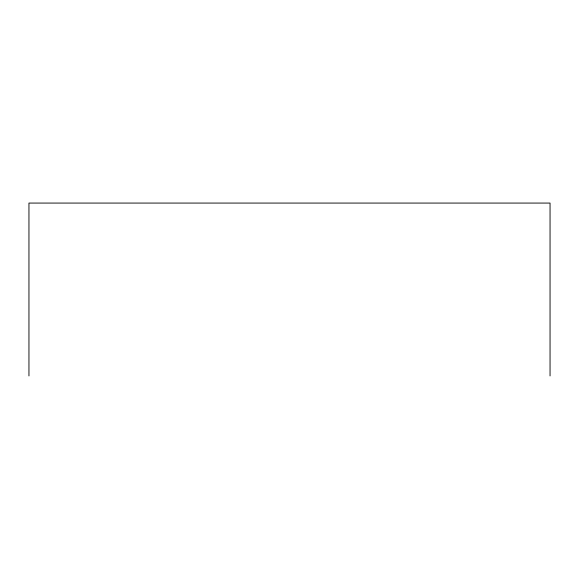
<?xml version="1.0" encoding="UTF-8"?>
<svg xmlns="http://www.w3.org/2000/svg" width="579" height="579" viewBox="0 0 579 579"><rect width="100%" height="100%" fill="white"/><g stroke="black" fill="none" stroke-linecap="round" stroke-linejoin="round"><path stroke-width="0.87" d="M550.05 375.93L550.05 203.07L28.95 203.07L28.95 375.93"/></g></svg>
